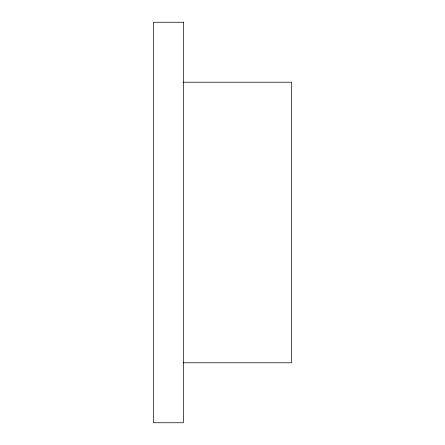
<?xml version="1.0" encoding="UTF-8"?>
<svg xmlns="http://www.w3.org/2000/svg" width="445" height="445" viewBox="0 0 445 445"><rect width="100%" height="100%" fill="white"/><g stroke="black" fill="none" stroke-linecap="round" stroke-linejoin="round"><path stroke-width="0.67" d="M183.145 82.219L291.603 82.219L291.603 362.781L183.145 362.781M183.385 22.25L153.397 22.25L153.397 422.75L183.385 422.75L183.385 22.25"/></g></svg>
